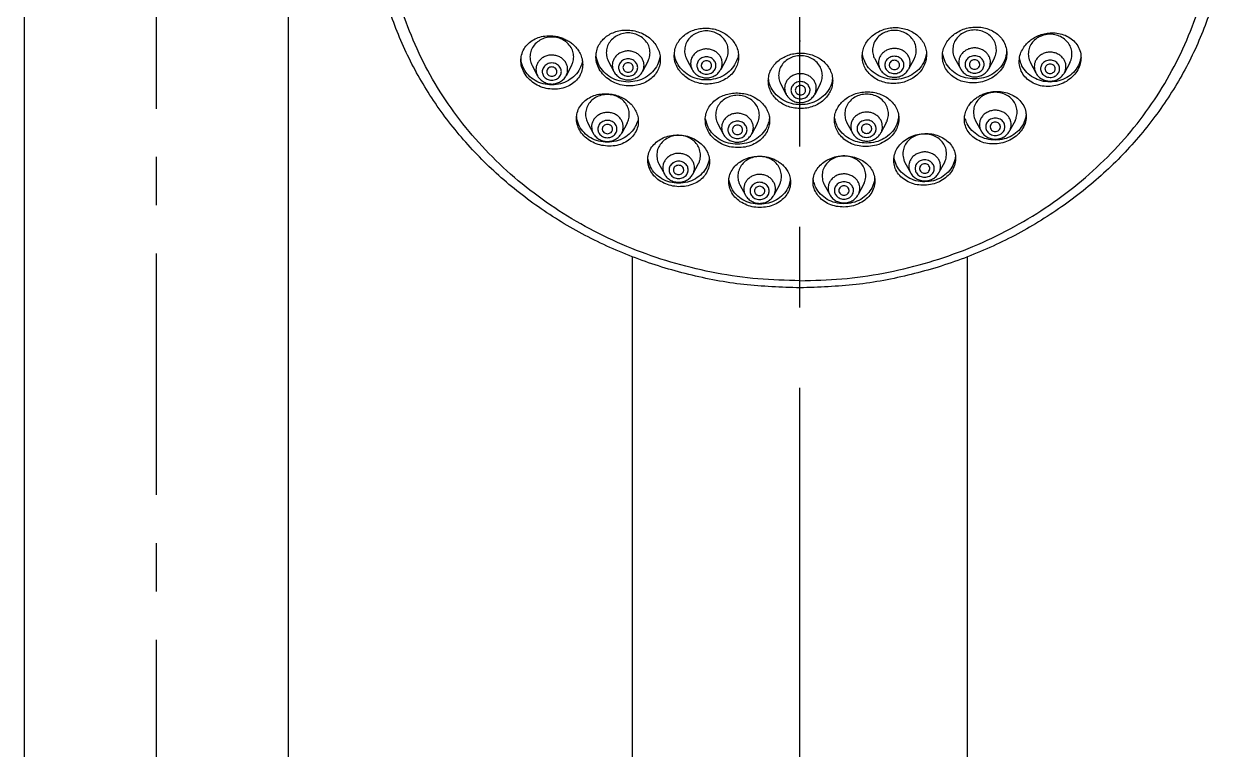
# Model space of a CAD drawing. Header units: millimetres. Extents: x 653 to 1073, y -85 to 509.
# Drawn here: x 802.07 to 820.79, y 160.78 to 172.05 of the extents above; entities that cross this region are included whole.
import ezdxf

# ---------------------------------------------------------------- set-up
doc = ezdxf.new("R2010")
doc.units = ezdxf.units.MM
doc.header["$MEASUREMENT"] = 0
doc.linetypes.add('CENTER', pattern=[2, 1.25, -0.25, 0.25, -0.25])
for name, color, linetype in [('CL', 1, 'CENTER'), ('D', 2, 'Continuous'), ('DWG', 7, 'Continuous')]:
    doc.layers.add(name, color=color, linetype=linetype)

msp = doc.modelspace()

# ---------------------------------------------------------------- linework, layer by layer
at = {"layer": 'CL', "ltscale": 3}
msp.add_line((804.124, 306.489), (804.124, 51.613), dxfattribs=at)
at = {"layer": 'CL', "ltscale": 5}
msp.add_line((814.124, 130.152), (814.124, 184.07), dxfattribs=at)
at = {"layer": 'D'}
for p, q in [((809.964, 171.409), (810.048, 171.252)), ((810.576, 171.409), (810.491, 171.252)), ((811.15, 171.473), (811.234, 171.316)), ((811.761, 171.473), (811.677, 171.316)), ((812.365, 171.504), (812.45, 171.347)), ((812.591, 171.41), (812.592, 171.402)), ((812.751, 171.402), (812.751, 171.41)), ((812.977, 171.504), (812.893, 171.347)), ((815.285, 171.512), (815.369, 171.355)), ((815.511, 171.419), (815.511, 171.41)), ((815.67, 171.41), (815.671, 171.419)), ((815.896, 171.512), (815.812, 171.355)), ((816.53, 171.519), (816.615, 171.362)), ((816.756, 171.426), (816.757, 171.417)), ((816.916, 171.417), (816.916, 171.426)), ((817.142, 171.519), (817.058, 171.362)), ((817.703, 171.453), (817.788, 171.296)), ((818.315, 171.453), (818.231, 171.296)), ((810.19, 171.315), (810.19, 171.307)), ((810.349, 171.307), (810.35, 171.315)), ((811.375, 171.379), (811.376, 171.371)), ((811.535, 171.371), (811.535, 171.379)), ((817.929, 171.36), (817.93, 171.351)), ((818.088, 171.351), (818.089, 171.36)), ((813.826, 171.12), (813.911, 170.962)), ((814.438, 171.12), (814.354, 170.962)), ((814.052, 171.026), (814.053, 171.018)), ((814.212, 171.018), (814.212, 171.026)), ((810.828, 170.517), (810.912, 170.36)), ((811.439, 170.517), (811.355, 170.36)), ((812.847, 170.505), (812.932, 170.347)), ((813.459, 170.505), (813.375, 170.347)), ((814.853, 170.522), (814.938, 170.365)), ((815.465, 170.522), (815.381, 170.365)), ((816.852, 170.552), (816.936, 170.394)), ((817.464, 170.552), (817.38, 170.394)), ((811.053, 170.424), (811.054, 170.415)), ((811.213, 170.415), (811.213, 170.424)), ((813.073, 170.411), (813.074, 170.403)), ((813.233, 170.403), (813.233, 170.411)), ((815.079, 170.428), (815.08, 170.42)), ((815.238, 170.42), (815.239, 170.428)), ((817.078, 170.458), (817.079, 170.45)), ((817.237, 170.45), (817.238, 170.458)), ((811.933, 169.882), (812.018, 169.725)), ((812.159, 169.788), (812.16, 169.78)), ((812.319, 169.78), (812.319, 169.788)), ((812.545, 169.882), (812.461, 169.725)), ((815.755, 169.904), (815.839, 169.747)), ((815.981, 169.81), (815.982, 169.802)), ((816.14, 169.802), (816.141, 169.81)), ((816.367, 169.904), (816.283, 169.747)), ((813.192, 169.555), (813.276, 169.398)), ((813.804, 169.555), (813.719, 169.398)), ((814.501, 169.562), (814.586, 169.405)), ((815.113, 169.562), (815.029, 169.405)), ((813.418, 169.461), (813.418, 169.453)), ((813.577, 169.453), (813.578, 169.461)), ((814.727, 169.469), (814.728, 169.46)), ((814.887, 169.46), (814.887, 169.469))]:
    msp.add_line(p, q, dxfattribs=at)
for points in [[(812.171, 171.568), (812.182, 171.656), (812.212, 171.74), (812.263, 171.817), (812.329, 171.881), (812.409, 171.933), (812.498, 171.968), (812.593, 171.987), (812.688, 171.99), (812.782, 171.978), (812.872, 171.95), (812.956, 171.907), (813.026, 171.854), (813.085, 171.79), (813.132, 171.714), (813.162, 171.629), (813.171, 171.545)], [(815.091, 171.553), (815.099, 171.634), (815.127, 171.717), (815.172, 171.792), (815.23, 171.857), (815.3, 171.912), (815.386, 171.956), (815.478, 171.986), (815.573, 171.999), (815.672, 171.996), (815.769, 171.975), (815.859, 171.938), (815.937, 171.886), (816.002, 171.822), (816.051, 171.746), (816.08, 171.663), (816.091, 171.577)], [(816.336, 171.552), (816.34, 171.606), (816.363, 171.694), (816.407, 171.777), (816.469, 171.852), (816.547, 171.915), (816.636, 171.963), (816.734, 171.994), (816.836, 172.008)], [(816.836, 172.008), (816.934, 172.004), (817.028, 171.983), (817.115, 171.947), (817.19, 171.896), (817.252, 171.833), (817.301, 171.755), (817.33, 171.663), (817.336, 171.597)], [(809.79, 171.487), (809.795, 171.548), (809.827, 171.645), (809.885, 171.729), (809.965, 171.797), (810.06, 171.843), (810.164, 171.868), (810.27, 171.872)], [(810.469, 171.793), (810.411, 171.824), (810.318, 171.849), (810.221, 171.849), (810.128, 171.824), (810.047, 171.776), (809.984, 171.71), (809.943, 171.63), (809.93, 171.544)], [(810.27, 171.872), (810.339, 171.863), (810.408, 171.845), (810.474, 171.819), (810.535, 171.786), (810.591, 171.745), (810.643, 171.694), (810.689, 171.632), (810.726, 171.557), (810.747, 171.469), (810.75, 171.427)], [(810.61, 171.544), (810.596, 171.63), (810.556, 171.71), (810.492, 171.776), (810.469, 171.793)], [(810.955, 171.55), (810.962, 171.616), (810.991, 171.709), (811.04, 171.787), (811.103, 171.85), (811.178, 171.9), (811.264, 171.936), (811.358, 171.957), (811.455, 171.961)], [(811.795, 171.608), (811.782, 171.694), (811.741, 171.774), (811.678, 171.841), (811.597, 171.888), (811.504, 171.913), (811.407, 171.913), (811.314, 171.888), (811.233, 171.841), (811.169, 171.774), (811.129, 171.694), (811.115, 171.608)], [(811.455, 171.961), (811.558, 171.947), (811.656, 171.916), (811.745, 171.868), (811.823, 171.805), (811.885, 171.731), (811.928, 171.648), (811.952, 171.559), (811.955, 171.506)], [(813.011, 171.639), (812.997, 171.725), (812.957, 171.805), (812.894, 171.872), (812.812, 171.919), (812.719, 171.944), (812.623, 171.944), (812.53, 171.919), (812.448, 171.872), (812.385, 171.805), (812.345, 171.725), (812.331, 171.639)], [(814.132, 171.79), (814.128, 171.79), (814.124, 171.79)], [(815.931, 171.647), (815.917, 171.734), (815.877, 171.814), (815.813, 171.88), (815.732, 171.927), (815.639, 171.952), (815.542, 171.952), (815.449, 171.927), (815.368, 171.88), (815.305, 171.814), (815.264, 171.734), (815.251, 171.647)], [(817.176, 171.654), (817.162, 171.741), (817.122, 171.821), (817.059, 171.887), (816.977, 171.934), (816.885, 171.959), (816.788, 171.959), (816.695, 171.934), (816.614, 171.887), (816.55, 171.821), (816.51, 171.741), (816.496, 171.654)], [(817.529, 171.471), (817.536, 171.542), (817.567, 171.635), (817.616, 171.714), (817.676, 171.779), (817.746, 171.832), (817.828, 171.875), (817.918, 171.903), (818.009, 171.917)], [(817.81, 171.838), (817.786, 171.821), (817.723, 171.755), (817.683, 171.675), (817.669, 171.588)], [(818.349, 171.588), (818.335, 171.675), (818.295, 171.755), (818.232, 171.821), (818.15, 171.868), (818.057, 171.893), (817.961, 171.893), (817.868, 171.868), (817.81, 171.838)], [(818.009, 171.917), (818.114, 171.913), (818.218, 171.889), (818.313, 171.842), (818.394, 171.775), (818.452, 171.691), (818.484, 171.593), (818.489, 171.532)], [(811.115, 171.608), (811.129, 171.521), (811.15, 171.473)], [(811.702, 171.413), (811.697, 171.457), (811.68, 171.505), (811.649, 171.551), (811.605, 171.591), (811.55, 171.619), (811.488, 171.634), (811.425, 171.635), (811.364, 171.62), (811.308, 171.592), (811.263, 171.553), (811.232, 171.507), (811.214, 171.458), (811.209, 171.413)], [(811.761, 171.473), (811.782, 171.521), (811.795, 171.608)], [(812.18, 171.552), (812.173, 171.595)], [(812.331, 171.639), (812.345, 171.552), (812.365, 171.504)], [(812.917, 171.444), (812.913, 171.488), (812.896, 171.536), (812.865, 171.582), (812.82, 171.622), (812.765, 171.65), (812.704, 171.665), (812.641, 171.666), (812.579, 171.651), (812.524, 171.623), (812.479, 171.584), (812.447, 171.537), (812.43, 171.489), (812.425, 171.444)], [(812.977, 171.504), (812.997, 171.552), (813.011, 171.639)], [(813.632, 171.172), (813.642, 171.257), (813.672, 171.34), (813.719, 171.415), (813.782, 171.48), (813.856, 171.531), (813.939, 171.57), (814.031, 171.594), (814.124, 171.603)], [(814.124, 171.603), (814.219, 171.597), (814.313, 171.574), (814.4, 171.536), (814.477, 171.485), (814.541, 171.42), (814.591, 171.343), (814.622, 171.259), (814.632, 171.172)], [(815.1, 171.561), (815.093, 171.599)], [(815.251, 171.647), (815.264, 171.56), (815.285, 171.512)], [(815.837, 171.453), (815.832, 171.497), (815.815, 171.544), (815.784, 171.591), (815.74, 171.63), (815.685, 171.659), (815.624, 171.674), (815.56, 171.674), (815.499, 171.66), (815.443, 171.632), (815.398, 171.592), (815.367, 171.546), (815.349, 171.498), (815.344, 171.453)], [(815.896, 171.512), (815.917, 171.56), (815.931, 171.647)], [(816.088, 171.603), (816.081, 171.561)], [(816.496, 171.654), (816.51, 171.567), (816.53, 171.519)], [(817.082, 171.46), (817.078, 171.504), (817.061, 171.552), (817.03, 171.598), (816.985, 171.637), (816.931, 171.666), (816.869, 171.681), (816.806, 171.681), (816.744, 171.667), (816.689, 171.639), (816.644, 171.599), (816.612, 171.553), (816.595, 171.505), (816.59, 171.46)], [(817.336, 171.597), (817.334, 171.559), (817.308, 171.452), (817.252, 171.352), (817.172, 171.267), (817.072, 171.201), (816.957, 171.158), (816.836, 171.139)], [(817.142, 171.519), (817.162, 171.567), (817.176, 171.654)], [(817.335, 171.626), (817.331, 171.59)], [(818.255, 171.394), (818.251, 171.438), (818.234, 171.486), (818.203, 171.532), (818.158, 171.571), (818.103, 171.6), (818.042, 171.615), (817.979, 171.615), (817.917, 171.601), (817.862, 171.573), (817.817, 171.533), (817.785, 171.487), (817.768, 171.439), (817.763, 171.394)], [(810.27, 171.042), (810.152, 171.062), (810.042, 171.106), (809.947, 171.17), (809.87, 171.252), (809.818, 171.346), (809.792, 171.446), (809.79, 171.487)], [(810.27, 171.109), (810.134, 171.126), (810.01, 171.178), (809.907, 171.259), (809.833, 171.363), (809.795, 171.482), (809.791, 171.516)], [(809.93, 171.544), (809.943, 171.457), (809.964, 171.409)], [(810.516, 171.349), (810.511, 171.393), (810.494, 171.441), (810.463, 171.487), (810.419, 171.527), (810.364, 171.555), (810.303, 171.57), (810.239, 171.571), (810.178, 171.556), (810.122, 171.528), (810.078, 171.489), (810.046, 171.442), (810.029, 171.394), (810.023, 171.349)], [(810.418, 171.315), (810.415, 171.342), (810.405, 171.371), (810.386, 171.398), (810.36, 171.422), (810.327, 171.44), (810.29, 171.449), (810.251, 171.449), (810.214, 171.44), (810.181, 171.423), (810.154, 171.399), (810.135, 171.371), (810.124, 171.342), (810.121, 171.315)], [(810.736, 171.441), (810.706, 171.363), (810.632, 171.259), (810.529, 171.178), (810.405, 171.126), (810.27, 171.109)], [(810.75, 171.427), (810.746, 171.378), (810.721, 171.286), (810.669, 171.201), (810.593, 171.129), (810.497, 171.077), (810.387, 171.047), (810.27, 171.042)], [(810.576, 171.409), (810.596, 171.457), (810.61, 171.544)], [(810.745, 171.483), (810.745, 171.482), (810.736, 171.441)], [(811.455, 171.093), (811.334, 171.112), (811.219, 171.155), (811.119, 171.221), (811.039, 171.306), (810.983, 171.406), (810.957, 171.513), (810.955, 171.55)], [(811.455, 171.154), (811.315, 171.173), (811.185, 171.226), (811.078, 171.311), (811.001, 171.419), (810.961, 171.543)], [(811.209, 171.413), (811.214, 171.369), (811.231, 171.321), (811.234, 171.316)], [(811.604, 171.379), (811.601, 171.406), (811.591, 171.435), (811.572, 171.462), (811.545, 171.486), (811.512, 171.504), (811.475, 171.513), (811.437, 171.513), (811.4, 171.504), (811.367, 171.487), (811.34, 171.463), (811.321, 171.436), (811.31, 171.407), (811.307, 171.379)], [(811.535, 171.379), (811.529, 171.407), (811.512, 171.431), (811.486, 171.446), (811.455, 171.452), (811.425, 171.446), (811.399, 171.431), (811.382, 171.407), (811.375, 171.379)], [(811.95, 171.543), (811.91, 171.419), (811.833, 171.311), (811.726, 171.226), (811.596, 171.173), (811.455, 171.154)], [(811.955, 171.506), (811.954, 171.469), (811.934, 171.38), (811.892, 171.297), (811.831, 171.224), (811.753, 171.166), (811.662, 171.123), (811.561, 171.099), (811.455, 171.093)], [(811.677, 171.316), (811.679, 171.32), (811.697, 171.368), (811.702, 171.413)], [(813.171, 171.545), (813.16, 171.456), (813.13, 171.372), (813.08, 171.296), (813.011, 171.23), (812.926, 171.177), (812.828, 171.14), (812.723, 171.123), (812.62, 171.125), (812.521, 171.146), (812.427, 171.183), (812.342, 171.237), (812.271, 171.306), (812.216, 171.387), (812.182, 171.476), (812.171, 171.568)], [(813.151, 171.511), (813.092, 171.394), (812.999, 171.296), (812.879, 171.226), (812.742, 171.19), (812.6, 171.19), (812.463, 171.226), (812.344, 171.296), (812.25, 171.394), (812.191, 171.511), (812.18, 171.552)], [(812.425, 171.444), (812.43, 171.4), (812.447, 171.352), (812.449, 171.347)], [(812.819, 171.41), (812.817, 171.437), (812.806, 171.466), (812.788, 171.493), (812.761, 171.517), (812.728, 171.535), (812.691, 171.544), (812.653, 171.544), (812.616, 171.535), (812.582, 171.518), (812.555, 171.494), (812.536, 171.466), (812.526, 171.438), (812.523, 171.41)], [(812.523, 171.41), (812.526, 171.384), (812.536, 171.355), (812.554, 171.327), (812.581, 171.304), (812.614, 171.286), (812.651, 171.277), (812.689, 171.277), (812.727, 171.286), (812.76, 171.303), (812.787, 171.326), (812.806, 171.354), (812.816, 171.383), (812.819, 171.41)], [(812.751, 171.41), (812.745, 171.438), (812.728, 171.462), (812.702, 171.477), (812.671, 171.483), (812.64, 171.477), (812.615, 171.462), (812.597, 171.438), (812.591, 171.41)], [(812.893, 171.347), (812.895, 171.351), (812.912, 171.399), (812.917, 171.444)], [(813.162, 171.552), (813.151, 171.511)], [(813.168, 171.591), (813.162, 171.552)], [(814.472, 171.254), (814.458, 171.341), (814.418, 171.421), (814.355, 171.487), (814.273, 171.535), (814.181, 171.559), (814.084, 171.559), (813.991, 171.535), (813.91, 171.487), (813.846, 171.421), (813.806, 171.341), (813.792, 171.254)], [(816.091, 171.577), (816.079, 171.485), (816.045, 171.395), (815.991, 171.314), (815.919, 171.245), (815.834, 171.191), (815.74, 171.154), (815.641, 171.134), (815.537, 171.131), (815.433, 171.149), (815.335, 171.185), (815.249, 171.239), (815.181, 171.305), (815.132, 171.381), (815.101, 171.465), (815.091, 171.553)], [(815.111, 171.519), (815.1, 171.561)], [(816.081, 171.561), (816.07, 171.519), (816.011, 171.402), (815.918, 171.305), (815.798, 171.235), (815.662, 171.198), (815.519, 171.198), (815.383, 171.235), (815.263, 171.305), (815.17, 171.402), (815.111, 171.519)], [(815.344, 171.453), (815.349, 171.408), (815.366, 171.361), (815.369, 171.355)], [(815.739, 171.419), (815.736, 171.445), (815.726, 171.474), (815.707, 171.502), (815.681, 171.526), (815.647, 171.543), (815.61, 171.552), (815.572, 171.552), (815.535, 171.543), (815.502, 171.527), (815.475, 171.503), (815.456, 171.475), (815.445, 171.446), (815.442, 171.419)], [(815.442, 171.419), (815.445, 171.392), (815.455, 171.364), (815.474, 171.336), (815.501, 171.312), (815.534, 171.295), (815.571, 171.286), (815.609, 171.285), (815.646, 171.294), (815.679, 171.311), (815.706, 171.335), (815.725, 171.363), (815.736, 171.392), (815.739, 171.419)], [(815.671, 171.419), (815.664, 171.447), (815.647, 171.47), (815.621, 171.486), (815.591, 171.491), (815.56, 171.486), (815.534, 171.47), (815.517, 171.447), (815.511, 171.419)], [(815.511, 171.41), (815.517, 171.391), (815.534, 171.368), (815.56, 171.352), (815.591, 171.346), (815.621, 171.352), (815.647, 171.368), (815.664, 171.391), (815.67, 171.41)], [(815.812, 171.355), (815.814, 171.359), (815.832, 171.407), (815.837, 171.453)], [(816.836, 171.139), (816.731, 171.145), (816.63, 171.169), (816.538, 171.212), (816.461, 171.27), (816.399, 171.343), (816.358, 171.425), (816.338, 171.515), (816.336, 171.552)], [(816.836, 171.201), (816.695, 171.219), (816.566, 171.273), (816.458, 171.357), (816.381, 171.466), (816.341, 171.59)], [(816.59, 171.46), (816.595, 171.415), (816.612, 171.368), (816.615, 171.362)], [(816.984, 171.426), (816.982, 171.452), (816.971, 171.481), (816.953, 171.509), (816.926, 171.533), (816.893, 171.55), (816.856, 171.559), (816.818, 171.559), (816.781, 171.551), (816.747, 171.534), (816.72, 171.51), (816.701, 171.482), (816.691, 171.453), (816.688, 171.426)], [(816.688, 171.426), (816.691, 171.399), (816.701, 171.371), (816.719, 171.343), (816.746, 171.319), (816.779, 171.302), (816.816, 171.293), (816.855, 171.292), (816.892, 171.301), (816.925, 171.318), (816.952, 171.342), (816.971, 171.37), (816.981, 171.399), (816.984, 171.426)], [(816.916, 171.426), (816.91, 171.454), (816.893, 171.477), (816.867, 171.493), (816.836, 171.498), (816.806, 171.493), (816.78, 171.477), (816.762, 171.454), (816.756, 171.426)], [(816.757, 171.417), (816.762, 171.398), (816.78, 171.375), (816.806, 171.359), (816.836, 171.353), (816.867, 171.359), (816.893, 171.375), (816.91, 171.398), (816.916, 171.417)], [(817.331, 171.59), (817.291, 171.466), (817.214, 171.357), (817.106, 171.273), (816.977, 171.219), (816.836, 171.201)], [(817.058, 171.362), (817.06, 171.366), (817.077, 171.415), (817.082, 171.46)], [(818.009, 171.086), (817.888, 171.091), (817.774, 171.124), (817.676, 171.181), (817.6, 171.257), (817.552, 171.346), (817.53, 171.444), (817.529, 171.471)], [(817.543, 171.486), (817.534, 171.527)], [(818.009, 171.153), (817.874, 171.171), (817.75, 171.222), (817.646, 171.303), (817.572, 171.407), (817.543, 171.486)], [(817.669, 171.588), (817.683, 171.501), (817.703, 171.453)], [(818.157, 171.36), (818.154, 171.386), (818.144, 171.415), (818.126, 171.443), (818.099, 171.467), (818.066, 171.484), (818.029, 171.493), (817.991, 171.493), (817.954, 171.485), (817.92, 171.468), (817.893, 171.444), (817.874, 171.416), (817.864, 171.387), (817.861, 171.36)], [(818.089, 171.36), (818.083, 171.388), (818.066, 171.411), (818.04, 171.427), (818.009, 171.432), (817.978, 171.427), (817.953, 171.411), (817.935, 171.388), (817.929, 171.36)], [(818.488, 171.561), (818.484, 171.526), (818.446, 171.407), (818.372, 171.303), (818.269, 171.222), (818.144, 171.171), (818.009, 171.153)], [(818.489, 171.532), (818.487, 171.49), (818.461, 171.39), (818.409, 171.297), (818.332, 171.215), (818.236, 171.15), (818.126, 171.106), (818.009, 171.086)], [(818.315, 171.453), (818.335, 171.501), (818.349, 171.588)], [(810.023, 171.349), (810.028, 171.305), (810.045, 171.257), (810.048, 171.252)], [(810.048, 171.252), (810.06, 171.231), (810.107, 171.181), (810.167, 171.144), (810.236, 171.125), (810.308, 171.126), (810.376, 171.146), (810.435, 171.182), (810.48, 171.233), (810.491, 171.252)], [(810.121, 171.315), (810.124, 171.289), (810.134, 171.26), (810.153, 171.232), (810.18, 171.208), (810.213, 171.191), (810.25, 171.182), (810.288, 171.182), (810.325, 171.191), (810.358, 171.208), (810.385, 171.231), (810.405, 171.259), (810.415, 171.288), (810.418, 171.315)], [(810.35, 171.315), (810.344, 171.343), (810.326, 171.367), (810.3, 171.382), (810.27, 171.388), (810.239, 171.382), (810.213, 171.367), (810.196, 171.343), (810.19, 171.315)], [(810.19, 171.307), (810.196, 171.288), (810.213, 171.264), (810.239, 171.248), (810.27, 171.243), (810.3, 171.248), (810.326, 171.264), (810.344, 171.288), (810.349, 171.307)], [(810.491, 171.252), (810.493, 171.256), (810.511, 171.304), (810.516, 171.349)], [(811.234, 171.316), (811.246, 171.295), (811.293, 171.245), (811.353, 171.208), (811.422, 171.189), (811.494, 171.19), (811.562, 171.21), (811.62, 171.246), (811.666, 171.297), (811.677, 171.316)], [(811.307, 171.379), (811.31, 171.353), (811.32, 171.324), (811.339, 171.296), (811.365, 171.273), (811.399, 171.255), (811.436, 171.246), (811.474, 171.246), (811.511, 171.255), (811.544, 171.272), (811.571, 171.295), (811.59, 171.323), (811.601, 171.352), (811.604, 171.379)], [(811.376, 171.371), (811.382, 171.352), (811.399, 171.328), (811.425, 171.312), (811.455, 171.307), (811.486, 171.312), (811.512, 171.328), (811.529, 171.352), (811.535, 171.371)], [(812.45, 171.347), (812.462, 171.326), (812.508, 171.276), (812.569, 171.239), (812.638, 171.22), (812.709, 171.221), (812.777, 171.241), (812.836, 171.277), (812.881, 171.328), (812.893, 171.347)], [(812.592, 171.402), (812.597, 171.383), (812.615, 171.359), (812.64, 171.343), (812.671, 171.338), (812.702, 171.343), (812.728, 171.359), (812.745, 171.383), (812.751, 171.402)], [(813.792, 171.254), (813.806, 171.168), (813.826, 171.12)], [(814.378, 171.06), (814.374, 171.104), (814.357, 171.152), (814.326, 171.198), (814.282, 171.238), (814.227, 171.266), (814.165, 171.281), (814.102, 171.282), (814.04, 171.267), (813.985, 171.239), (813.94, 171.2), (813.908, 171.153), (813.891, 171.105), (813.886, 171.06)], [(814.124, 171.279), (814.128, 171.279), (814.132, 171.279)], [(814.438, 171.12), (814.458, 171.168), (814.472, 171.254)], [(815.369, 171.355), (815.381, 171.335), (815.428, 171.284), (815.488, 171.247), (815.557, 171.229), (815.629, 171.229), (815.697, 171.249), (815.755, 171.286), (815.801, 171.336), (815.812, 171.355)], [(816.615, 171.362), (816.627, 171.342), (816.673, 171.291), (816.734, 171.255), (816.803, 171.236), (816.874, 171.236), (816.942, 171.256), (817.001, 171.293), (817.046, 171.343), (817.058, 171.362)], [(817.763, 171.394), (817.768, 171.349), (817.785, 171.302), (817.787, 171.296)], [(817.788, 171.296), (817.8, 171.276), (817.846, 171.225), (817.907, 171.189), (817.976, 171.17), (818.047, 171.17), (818.115, 171.19), (818.174, 171.227), (818.219, 171.277), (818.231, 171.296)], [(817.861, 171.36), (817.864, 171.333), (817.874, 171.305), (817.892, 171.277), (817.919, 171.253), (817.952, 171.236), (817.989, 171.227), (818.027, 171.226), (818.065, 171.235), (818.098, 171.252), (818.125, 171.276), (818.144, 171.304), (818.154, 171.333), (818.157, 171.36)], [(817.93, 171.351), (817.935, 171.332), (817.953, 171.309), (817.978, 171.293), (818.009, 171.287), (818.04, 171.293), (818.066, 171.309), (818.083, 171.332), (818.089, 171.351)], [(818.231, 171.296), (818.233, 171.3), (818.25, 171.349), (818.255, 171.394)], [(814.124, 170.741), (814.017, 170.753), (813.922, 170.781), (813.839, 170.823), (813.77, 170.875), (813.712, 170.939), (813.668, 171.012), (813.641, 171.091), (813.632, 171.172)], [(814.63, 171.211), (814.612, 171.127), (814.553, 171.009), (814.46, 170.912), (814.34, 170.842), (814.203, 170.806), (814.061, 170.806), (813.924, 170.842), (813.805, 170.912), (813.712, 171.009), (813.652, 171.127), (813.635, 171.211)], [(813.886, 171.06), (813.891, 171.016), (813.908, 170.968), (813.911, 170.963)], [(814.281, 171.026), (814.278, 171.053), (814.267, 171.081), (814.249, 171.109), (814.222, 171.133), (814.189, 171.15), (814.152, 171.159), (814.114, 171.16), (814.077, 171.151), (814.043, 171.134), (814.016, 171.11), (813.997, 171.082), (813.987, 171.053), (813.984, 171.026)], [(814.212, 171.026), (814.206, 171.054), (814.189, 171.077), (814.163, 171.093), (814.132, 171.099), (814.102, 171.093), (814.076, 171.077), (814.058, 171.054), (814.052, 171.026)], [(814.632, 171.172), (814.623, 171.09), (814.595, 171.009), (814.549, 170.935), (814.489, 170.87), (814.417, 170.818), (814.331, 170.777), (814.233, 170.75), (814.124, 170.741)], [(814.354, 170.963), (814.356, 170.967), (814.373, 171.015), (814.378, 171.06)], [(810.653, 170.589), (810.659, 170.652), (810.692, 170.748), (810.751, 170.83), (810.831, 170.896), (810.924, 170.942), (811.026, 170.967), (811.133, 170.972)], [(811.117, 170.96), (811.085, 170.957), (810.992, 170.932), (810.911, 170.885), (810.847, 170.818), (810.807, 170.739), (810.793, 170.652)], [(811.15, 170.96), (811.117, 170.96)], [(811.133, 170.972), (811.229, 170.959), (811.322, 170.93), (811.409, 170.885), (811.484, 170.826), (811.544, 170.756), (811.585, 170.68), (811.609, 170.598), (811.613, 170.542)], [(811.331, 170.902), (811.275, 170.932), (811.182, 170.957), (811.15, 170.96)], [(811.473, 170.652), (811.46, 170.739), (811.419, 170.818), (811.356, 170.885), (811.331, 170.902)], [(812.653, 170.567), (812.656, 170.614), (812.679, 170.702), (812.724, 170.783), (812.787, 170.854), (812.865, 170.911), (812.954, 170.952), (813.051, 170.977), (813.153, 170.984)], [(813.493, 170.639), (813.479, 170.726), (813.439, 170.806), (813.376, 170.872), (813.294, 170.92), (813.202, 170.944), (813.105, 170.944), (813.012, 170.92), (812.931, 170.872), (812.867, 170.806), (812.827, 170.726), (812.813, 170.639)], [(813.153, 170.984), (813.252, 170.974), (813.348, 170.947), (813.436, 170.905), (813.512, 170.849), (813.573, 170.784), (813.617, 170.71), (813.645, 170.63), (813.653, 170.551)], [(813.911, 170.962), (813.923, 170.942), (813.969, 170.891), (814.03, 170.855), (814.099, 170.836), (814.17, 170.837), (814.238, 170.856), (814.297, 170.893), (814.342, 170.943), (814.354, 170.962)], [(813.984, 171.026), (813.987, 171), (813.997, 170.971), (814.016, 170.943), (814.042, 170.919), (814.075, 170.902), (814.112, 170.893), (814.151, 170.893), (814.188, 170.901), (814.221, 170.918), (814.248, 170.942), (814.267, 170.97), (814.277, 170.999), (814.281, 171.026)], [(814.053, 171.018), (814.058, 170.998), (814.076, 170.975), (814.102, 170.959), (814.132, 170.954), (814.163, 170.959), (814.189, 170.975), (814.206, 170.998), (814.212, 171.018)], [(814.659, 170.568), (814.668, 170.649), (814.696, 170.729), (814.742, 170.804), (814.804, 170.869), (814.88, 170.924), (814.966, 170.965), (815.061, 170.992), (815.159, 171.002)], [(815.499, 170.657), (815.485, 170.743), (815.445, 170.823), (815.382, 170.89), (815.3, 170.937), (815.207, 170.962), (815.111, 170.962), (815.018, 170.937), (814.936, 170.89), (814.873, 170.823), (814.833, 170.743), (814.819, 170.657)], [(815.159, 171.002), (815.261, 170.994), (815.358, 170.97), (815.447, 170.929), (815.525, 170.872), (815.588, 170.802), (815.632, 170.721), (815.656, 170.633), (815.659, 170.585)], [(816.678, 170.576), (816.684, 170.638), (816.71, 170.723), (816.75, 170.794), (816.798, 170.852), (816.851, 170.897), (816.906, 170.934), (816.964, 170.963), (817.027, 170.985), (817.092, 171), (817.158, 171.007)], [(816.96, 170.937), (816.935, 170.919), (816.872, 170.853), (816.832, 170.773), (816.818, 170.686)], [(817.142, 170.994), (817.11, 170.991), (817.017, 170.967), (816.96, 170.937)], [(817.174, 170.994), (817.142, 170.994)], [(817.158, 171.007), (817.265, 171.002), (817.367, 170.977), (817.46, 170.931), (817.54, 170.866), (817.599, 170.783), (817.632, 170.687), (817.638, 170.624)], [(817.498, 170.686), (817.484, 170.773), (817.444, 170.853), (817.381, 170.919), (817.299, 170.967), (817.206, 170.991), (817.174, 170.994)], [(811.38, 170.457), (811.375, 170.502), (811.358, 170.549), (811.327, 170.595), (811.283, 170.635), (811.228, 170.664), (811.166, 170.679), (811.103, 170.679), (811.041, 170.664), (810.986, 170.636), (810.941, 170.597), (810.91, 170.551), (810.892, 170.503), (810.887, 170.457)], [(813.4, 170.445), (813.395, 170.489), (813.378, 170.537), (813.347, 170.583), (813.303, 170.623), (813.248, 170.651), (813.186, 170.666), (813.123, 170.667), (813.061, 170.652), (813.006, 170.624), (812.961, 170.585), (812.929, 170.538), (812.912, 170.49), (812.907, 170.445)], [(815.405, 170.462), (815.4, 170.507), (815.384, 170.554), (815.353, 170.6), (815.308, 170.64), (815.253, 170.668), (815.192, 170.684), (815.129, 170.684), (815.067, 170.669), (815.012, 170.641), (814.967, 170.602), (814.935, 170.556), (814.918, 170.507), (814.913, 170.462)], [(816.818, 170.686), (816.832, 170.6), (816.852, 170.552)], [(817.404, 170.492), (817.399, 170.536), (817.382, 170.584), (817.352, 170.63), (817.307, 170.67), (817.252, 170.698), (817.191, 170.713), (817.128, 170.714), (817.066, 170.699), (817.011, 170.671), (816.966, 170.632), (816.934, 170.585), (816.917, 170.537), (816.912, 170.492)], [(817.464, 170.552), (817.484, 170.6), (817.498, 170.686)], [(811.133, 170.158), (811.016, 170.176), (810.906, 170.217), (810.81, 170.28), (810.733, 170.36), (810.681, 170.451), (810.655, 170.551), (810.653, 170.589)], [(811.133, 170.217), (810.998, 170.234), (810.874, 170.286), (810.771, 170.367), (810.697, 170.471), (810.658, 170.59), (810.655, 170.621)], [(810.793, 170.652), (810.807, 170.565), (810.828, 170.517)], [(811.282, 170.424), (811.279, 170.45), (811.269, 170.479), (811.25, 170.507), (811.223, 170.53), (811.19, 170.548), (811.153, 170.557), (811.115, 170.557), (811.078, 170.548), (811.045, 170.531), (811.018, 170.508), (810.999, 170.48), (810.988, 170.451), (810.985, 170.424)], [(811.213, 170.424), (811.207, 170.451), (811.19, 170.475), (811.164, 170.49), (811.133, 170.496), (811.103, 170.49), (811.077, 170.475), (811.059, 170.451), (811.053, 170.424)], [(811.6, 170.549), (811.57, 170.471), (811.496, 170.367), (811.393, 170.286), (811.269, 170.234), (811.133, 170.217)], [(811.613, 170.542), (811.612, 170.509), (811.589, 170.415), (811.538, 170.326), (811.461, 170.251), (811.364, 170.196), (811.252, 170.164), (811.133, 170.158)], [(811.439, 170.517), (811.46, 170.565), (811.473, 170.652)], [(813.153, 170.134), (813.032, 170.149), (812.906, 170.194), (812.801, 170.263), (812.724, 170.348), (812.677, 170.437), (812.656, 170.526), (812.653, 170.567)], [(813.153, 170.186), (813.012, 170.205), (812.883, 170.258), (812.775, 170.343), (812.698, 170.451), (812.658, 170.575)], [(812.813, 170.639), (812.827, 170.553), (812.847, 170.505)], [(813.302, 170.411), (813.299, 170.438), (813.288, 170.466), (813.27, 170.494), (813.243, 170.518), (813.21, 170.535), (813.173, 170.544), (813.135, 170.545), (813.098, 170.536), (813.064, 170.519), (813.037, 170.495), (813.018, 170.467), (813.008, 170.438), (813.005, 170.411)], [(813.233, 170.411), (813.227, 170.439), (813.21, 170.462), (813.184, 170.478), (813.153, 170.484), (813.123, 170.478), (813.097, 170.462), (813.079, 170.439), (813.073, 170.411)], [(813.653, 170.551), (813.653, 170.548), (813.643, 170.466), (813.613, 170.384), (813.56, 170.306), (813.485, 170.236), (813.387, 170.18), (813.271, 170.144), (813.153, 170.134)], [(813.639, 170.533), (813.608, 170.451), (813.531, 170.343), (813.424, 170.258), (813.294, 170.205), (813.153, 170.186)], [(813.459, 170.505), (813.479, 170.553), (813.493, 170.639)], [(813.648, 170.575), (813.639, 170.533)], [(813.651, 170.595), (813.648, 170.575)], [(815.159, 170.151), (815.042, 170.161), (814.926, 170.196), (814.828, 170.252), (814.752, 170.322), (814.7, 170.401), (814.669, 170.483), (814.659, 170.566), (814.659, 170.568)], [(814.673, 170.55), (814.664, 170.592)], [(815.159, 170.204), (815.018, 170.222), (814.889, 170.275), (814.781, 170.36), (814.704, 170.468), (814.673, 170.55)], [(814.819, 170.657), (814.833, 170.57), (814.853, 170.522)], [(815.307, 170.428), (815.304, 170.455), (815.294, 170.484), (815.276, 170.511), (815.249, 170.535), (815.216, 170.553), (815.179, 170.562), (815.141, 170.562), (815.104, 170.553), (815.07, 170.536), (815.043, 170.512), (815.024, 170.485), (815.014, 170.456), (815.011, 170.428)], [(815.239, 170.428), (815.233, 170.456), (815.216, 170.48), (815.19, 170.495), (815.159, 170.501), (815.128, 170.495), (815.102, 170.48), (815.085, 170.456), (815.079, 170.428)], [(815.654, 170.592), (815.614, 170.468), (815.537, 170.36), (815.429, 170.275), (815.3, 170.222), (815.159, 170.204)], [(815.659, 170.585), (815.657, 170.545), (815.636, 170.456), (815.59, 170.367), (815.513, 170.282), (815.408, 170.212), (815.282, 170.166), (815.159, 170.151)], [(815.465, 170.522), (815.485, 170.57), (815.499, 170.657)], [(815.657, 170.621), (815.654, 170.592)], [(817.158, 170.192), (817.039, 170.199), (816.926, 170.231), (816.828, 170.287), (816.752, 170.362), (816.701, 170.451), (816.679, 170.546), (816.678, 170.576)], [(817.158, 170.251), (817.023, 170.269), (816.898, 170.32), (816.795, 170.401), (816.721, 170.506), (816.691, 170.584)], [(816.912, 170.492), (816.917, 170.448), (816.933, 170.4), (816.936, 170.395)], [(817.306, 170.458), (817.303, 170.485), (817.293, 170.513), (817.275, 170.541), (817.248, 170.565), (817.215, 170.582), (817.178, 170.591), (817.14, 170.592), (817.103, 170.583), (817.069, 170.566), (817.042, 170.542), (817.023, 170.514), (817.013, 170.485), (817.01, 170.458)], [(817.238, 170.458), (817.232, 170.486), (817.215, 170.509), (817.189, 170.525), (817.158, 170.531), (817.127, 170.525), (817.101, 170.509), (817.084, 170.486), (817.078, 170.458)], [(817.637, 170.656), (817.633, 170.624), (817.595, 170.506), (817.521, 170.401), (817.417, 170.32), (817.293, 170.269), (817.158, 170.251)], [(817.638, 170.624), (817.636, 170.586), (817.611, 170.486), (817.558, 170.395), (817.481, 170.315), (817.385, 170.252), (817.275, 170.21), (817.158, 170.192)], [(817.38, 170.395), (817.382, 170.399), (817.399, 170.447), (817.404, 170.492)], [(810.887, 170.457), (810.892, 170.413), (810.909, 170.365), (810.912, 170.36)], [(810.912, 170.36), (810.924, 170.34), (810.971, 170.289), (811.031, 170.252), (811.1, 170.233), (811.171, 170.234), (811.239, 170.254), (811.298, 170.29), (811.343, 170.341), (811.355, 170.36)], [(810.985, 170.424), (810.988, 170.397), (810.998, 170.368), (811.017, 170.34), (811.043, 170.317), (811.077, 170.299), (811.114, 170.29), (811.152, 170.29), (811.189, 170.299), (811.222, 170.316), (811.249, 170.339), (811.268, 170.367), (811.279, 170.396), (811.282, 170.424)], [(811.054, 170.415), (811.059, 170.396), (811.077, 170.372), (811.103, 170.357), (811.133, 170.351), (811.164, 170.357), (811.19, 170.372), (811.207, 170.396), (811.213, 170.415)], [(811.355, 170.36), (811.357, 170.364), (811.375, 170.412), (811.38, 170.457)], [(811.759, 169.945), (811.765, 170.009), (811.798, 170.102), (811.855, 170.183), (811.931, 170.247), (812.022, 170.295), (812.127, 170.324), (812.239, 170.332)], [(812.223, 170.324), (812.191, 170.322), (812.098, 170.297), (812.017, 170.249), (811.953, 170.183), (811.913, 170.103), (811.899, 170.017)], [(812.256, 170.324), (812.223, 170.324)], [(812.239, 170.332), (812.35, 170.317), (812.455, 170.282), (812.549, 170.227), (812.626, 170.155), (812.681, 170.073), (812.713, 169.982), (812.719, 169.915)], [(812.579, 170.017), (812.566, 170.103), (812.525, 170.183), (812.462, 170.249), (812.381, 170.297), (812.288, 170.322), (812.256, 170.324)], [(812.907, 170.445), (812.912, 170.401), (812.929, 170.353), (812.932, 170.348)], [(812.932, 170.348), (812.944, 170.327), (812.99, 170.276), (813.051, 170.24), (813.12, 170.221), (813.191, 170.222), (813.259, 170.241), (813.318, 170.278), (813.363, 170.328), (813.375, 170.348)], [(813.005, 170.411), (813.008, 170.385), (813.018, 170.356), (813.037, 170.328), (813.063, 170.304), (813.096, 170.287), (813.133, 170.278), (813.172, 170.278), (813.209, 170.286), (813.242, 170.303), (813.269, 170.327), (813.288, 170.355), (813.298, 170.384), (813.302, 170.411)], [(813.074, 170.403), (813.079, 170.383), (813.097, 170.36), (813.123, 170.344), (813.153, 170.339), (813.184, 170.344), (813.21, 170.36), (813.227, 170.383), (813.233, 170.403)], [(813.375, 170.348), (813.377, 170.352), (813.394, 170.4), (813.4, 170.445)], [(814.913, 170.462), (814.918, 170.418), (814.935, 170.37), (814.937, 170.365)], [(814.937, 170.365), (814.95, 170.344), (814.996, 170.294), (815.057, 170.257), (815.126, 170.238), (815.197, 170.239), (815.265, 170.259), (815.324, 170.295), (815.369, 170.346), (815.381, 170.365)], [(815.011, 170.428), (815.014, 170.402), (815.024, 170.373), (815.042, 170.345), (815.069, 170.322), (815.102, 170.304), (815.139, 170.295), (815.177, 170.295), (815.214, 170.304), (815.248, 170.321), (815.275, 170.344), (815.294, 170.372), (815.304, 170.401), (815.307, 170.428)], [(815.08, 170.42), (815.085, 170.401), (815.102, 170.377), (815.128, 170.361), (815.159, 170.356), (815.19, 170.361), (815.216, 170.377), (815.233, 170.401), (815.239, 170.42)], [(815.381, 170.365), (815.383, 170.369), (815.4, 170.417), (815.405, 170.462)], [(815.581, 169.937), (815.588, 170.003), (815.619, 170.095), (815.674, 170.177), (815.749, 170.247), (815.842, 170.302), (815.949, 170.339), (816.061, 170.354)], [(816.045, 170.346), (816.013, 170.344), (815.92, 170.319), (815.838, 170.271), (815.775, 170.205), (815.735, 170.125), (815.721, 170.039)], [(816.077, 170.346), (816.045, 170.346)], [(816.061, 170.354), (816.171, 170.347), (816.274, 170.319), (816.366, 170.272), (816.444, 170.207), (816.501, 170.127), (816.535, 170.033), (816.541, 169.967)], [(816.401, 170.039), (816.387, 170.125), (816.347, 170.205), (816.284, 170.271), (816.202, 170.319), (816.109, 170.344), (816.077, 170.346)], [(816.936, 170.395), (816.949, 170.374), (816.995, 170.323), (817.056, 170.287), (817.125, 170.268), (817.196, 170.269), (817.264, 170.288), (817.323, 170.325), (817.368, 170.375), (817.38, 170.395)], [(817.01, 170.458), (817.013, 170.432), (817.023, 170.403), (817.041, 170.375), (817.068, 170.351), (817.101, 170.334), (817.138, 170.325), (817.176, 170.325), (817.213, 170.333), (817.247, 170.35), (817.274, 170.374), (817.293, 170.402), (817.303, 170.431), (817.306, 170.458)], [(817.079, 170.45), (817.084, 170.43), (817.101, 170.407), (817.127, 170.391), (817.158, 170.386), (817.189, 170.391), (817.215, 170.407), (817.232, 170.43), (817.237, 170.45)], [(812.239, 169.528), (812.122, 169.544), (812.012, 169.583), (811.917, 169.642), (811.839, 169.72), (811.787, 169.81), (811.761, 169.91), (811.759, 169.945)], [(812.239, 169.582), (812.104, 169.599), (811.98, 169.651), (811.877, 169.732), (811.803, 169.836), (811.764, 169.955)], [(811.899, 170.017), (811.913, 169.93), (811.933, 169.882)], [(812.486, 169.822), (812.481, 169.866), (812.464, 169.914), (812.433, 169.96), (812.389, 170), (812.334, 170.028), (812.272, 170.043), (812.209, 170.044), (812.147, 170.029), (812.092, 170.001), (812.047, 169.962), (812.016, 169.915), (811.998, 169.867), (811.993, 169.822)], [(812.388, 169.788), (812.385, 169.815), (812.375, 169.844), (812.356, 169.871), (812.329, 169.895), (812.296, 169.912), (812.259, 169.922), (812.221, 169.922), (812.184, 169.913), (812.151, 169.896), (812.124, 169.872), (812.105, 169.844), (812.094, 169.815), (812.091, 169.788)], [(812.714, 169.955), (812.676, 169.836), (812.602, 169.732), (812.499, 169.651), (812.375, 169.599), (812.239, 169.582)], [(812.719, 169.915), (812.718, 169.886), (812.695, 169.79), (812.644, 169.702), (812.568, 169.626), (812.47, 169.57), (812.358, 169.537), (812.239, 169.528)], [(812.545, 169.882), (812.566, 169.93), (812.579, 170.017)], [(813.018, 169.608), (813.024, 169.672), (813.057, 169.764), (813.112, 169.844), (813.189, 169.911), (813.282, 169.961), (813.386, 169.992), (813.498, 170.002)], [(813.482, 169.997), (813.449, 169.994), (813.357, 169.97), (813.275, 169.922), (813.212, 169.856), (813.172, 169.776), (813.158, 169.689)], [(813.514, 169.997), (813.482, 169.997)], [(813.498, 170.002), (813.564, 169.997), (813.63, 169.985), (813.693, 169.965), (813.751, 169.939), (813.805, 169.906), (813.856, 169.865), (813.904, 169.812), (813.945, 169.744), (813.972, 169.662), (813.978, 169.598)], [(813.838, 169.689), (813.824, 169.776), (813.784, 169.856), (813.721, 169.922), (813.639, 169.97), (813.546, 169.994), (813.514, 169.997)], [(814.327, 169.605), (814.334, 169.672), (814.367, 169.764), (814.422, 169.843), (814.495, 169.91), (814.587, 169.962), (814.691, 169.996), (814.807, 170.009)], [(814.791, 170.005), (814.759, 170.002), (814.666, 169.977), (814.585, 169.93), (814.521, 169.864), (814.481, 169.784), (814.467, 169.697)], [(814.823, 170.005), (814.791, 170.005)], [(814.807, 170.009), (814.92, 169.999), (815.025, 169.968), (815.116, 169.919), (815.192, 169.854), (815.248, 169.774), (815.28, 169.682), (815.287, 169.616)], [(815.147, 169.697), (815.133, 169.784), (815.093, 169.864), (815.03, 169.93), (814.948, 169.977), (814.856, 170.002), (814.823, 170.005)], [(816.061, 169.55), (815.943, 169.558), (815.83, 169.592), (815.733, 169.648), (815.656, 169.723), (815.605, 169.812), (815.582, 169.908), (815.581, 169.937)], [(816.061, 169.603), (815.926, 169.621), (815.802, 169.673), (815.698, 169.754), (815.624, 169.858), (815.586, 169.977)], [(815.721, 170.039), (815.735, 169.952), (815.755, 169.904)], [(816.307, 169.844), (816.302, 169.888), (816.286, 169.936), (816.255, 169.982), (816.21, 170.022), (816.155, 170.05), (816.094, 170.065), (816.031, 170.066), (815.969, 170.051), (815.914, 170.023), (815.869, 169.984), (815.837, 169.937), (815.82, 169.889), (815.815, 169.844)], [(816.209, 169.81), (816.206, 169.837), (816.196, 169.866), (816.178, 169.893), (816.151, 169.917), (816.118, 169.934), (816.081, 169.944), (816.043, 169.944), (816.006, 169.935), (815.972, 169.918), (815.945, 169.894), (815.926, 169.866), (815.916, 169.837), (815.913, 169.81)], [(816.536, 169.977), (816.498, 169.858), (816.424, 169.754), (816.321, 169.673), (816.196, 169.621), (816.061, 169.603)], [(816.541, 169.967), (816.539, 169.933), (816.515, 169.835), (816.463, 169.744), (816.385, 169.666), (816.289, 169.605), (816.179, 169.566), (816.061, 169.55)], [(816.367, 169.904), (816.387, 169.952), (816.401, 170.039)], [(816.539, 170.003), (816.536, 169.977)], [(811.993, 169.822), (811.998, 169.778), (812.015, 169.73), (812.018, 169.725)], [(812.018, 169.725), (812.03, 169.704), (812.076, 169.654), (812.137, 169.617), (812.206, 169.598), (812.277, 169.599), (812.345, 169.619), (812.404, 169.655), (812.449, 169.705), (812.461, 169.725)], [(812.091, 169.788), (812.094, 169.762), (812.104, 169.733), (812.123, 169.705), (812.149, 169.681), (812.182, 169.664), (812.219, 169.655), (812.258, 169.655), (812.295, 169.664), (812.328, 169.681), (812.355, 169.704), (812.374, 169.732), (812.385, 169.761), (812.388, 169.788)], [(812.319, 169.788), (812.313, 169.816), (812.296, 169.84), (812.27, 169.855), (812.239, 169.861), (812.209, 169.855), (812.183, 169.84), (812.165, 169.816), (812.159, 169.788)], [(812.16, 169.78), (812.165, 169.761), (812.183, 169.737), (812.209, 169.721), (812.239, 169.716), (812.27, 169.721), (812.296, 169.737), (812.313, 169.761), (812.319, 169.78)], [(812.461, 169.725), (812.463, 169.729), (812.481, 169.777), (812.486, 169.822)], [(815.053, 169.503), (815.049, 169.547), (815.032, 169.594), (815.001, 169.641), (814.956, 169.68), (814.901, 169.709), (814.84, 169.724), (814.777, 169.724), (814.715, 169.71), (814.66, 169.682), (814.615, 169.642), (814.583, 169.596), (814.566, 169.548), (814.561, 169.503)], [(815.815, 169.844), (815.82, 169.8), (815.837, 169.752), (815.839, 169.747)], [(815.839, 169.747), (815.852, 169.726), (815.898, 169.675), (815.959, 169.639), (816.028, 169.62), (816.099, 169.621), (816.167, 169.641), (816.226, 169.677), (816.271, 169.727), (816.283, 169.747)], [(815.913, 169.81), (815.916, 169.784), (815.926, 169.755), (815.944, 169.727), (815.971, 169.703), (816.004, 169.686), (816.041, 169.677), (816.079, 169.677), (816.116, 169.686), (816.15, 169.703), (816.177, 169.726), (816.196, 169.754), (816.206, 169.783), (816.209, 169.81)], [(816.141, 169.81), (816.135, 169.838), (816.118, 169.862), (816.092, 169.877), (816.061, 169.883), (816.03, 169.877), (816.004, 169.862), (815.987, 169.838), (815.981, 169.81)], [(815.982, 169.802), (815.987, 169.783), (816.004, 169.759), (816.03, 169.743), (816.061, 169.738), (816.092, 169.743), (816.118, 169.759), (816.135, 169.783), (816.14, 169.802)], [(816.283, 169.747), (816.285, 169.751), (816.302, 169.799), (816.307, 169.844)], [(813.498, 169.204), (813.38, 169.217), (813.271, 169.254), (813.174, 169.311), (813.097, 169.388), (813.044, 169.477), (813.019, 169.575), (813.018, 169.608)], [(813.498, 169.254), (813.363, 169.272), (813.238, 169.323), (813.135, 169.405), (813.061, 169.509), (813.023, 169.628)], [(813.158, 169.689), (813.172, 169.603), (813.192, 169.555)], [(813.744, 169.495), (813.739, 169.539), (813.722, 169.587), (813.691, 169.633), (813.647, 169.673), (813.592, 169.701), (813.531, 169.716), (813.468, 169.717), (813.406, 169.702), (813.351, 169.674), (813.306, 169.635), (813.274, 169.588), (813.257, 169.54), (813.252, 169.495)], [(813.646, 169.461), (813.643, 169.488), (813.633, 169.516), (813.615, 169.544), (813.588, 169.568), (813.555, 169.585), (813.518, 169.594), (813.48, 169.595), (813.442, 169.586), (813.409, 169.569), (813.382, 169.545), (813.363, 169.517), (813.353, 169.488), (813.35, 169.461)], [(813.978, 169.598), (813.977, 169.571), (813.955, 169.475), (813.904, 169.386), (813.827, 169.309), (813.73, 169.251), (813.617, 169.215), (813.498, 169.204)], [(813.964, 169.587), (813.935, 169.509), (813.861, 169.405), (813.757, 169.323), (813.633, 169.272), (813.498, 169.254)], [(813.804, 169.555), (813.824, 169.603), (813.838, 169.689)], [(813.973, 169.628), (813.964, 169.587)], [(813.975, 169.642), (813.973, 169.628)], [(814.807, 169.211), (814.689, 169.222), (814.579, 169.257), (814.482, 169.313), (814.404, 169.389), (814.352, 169.478), (814.328, 169.575), (814.327, 169.605)], [(814.341, 169.595), (814.332, 169.635)], [(814.807, 169.262), (814.672, 169.28), (814.548, 169.331), (814.444, 169.412), (814.371, 169.516), (814.341, 169.595)], [(814.467, 169.697), (814.481, 169.61), (814.501, 169.562)], [(814.955, 169.469), (814.953, 169.495), (814.942, 169.524), (814.924, 169.552), (814.897, 169.576), (814.864, 169.593), (814.827, 169.602), (814.789, 169.602), (814.752, 169.593), (814.718, 169.576), (814.691, 169.553), (814.672, 169.525), (814.662, 169.496), (814.659, 169.469)], [(814.887, 169.469), (814.881, 169.497), (814.864, 169.52), (814.838, 169.536), (814.807, 169.541), (814.777, 169.536), (814.751, 169.52), (814.733, 169.497), (814.727, 169.469)], [(815.282, 169.635), (815.244, 169.516), (815.17, 169.412), (815.067, 169.331), (814.942, 169.28), (814.807, 169.262)], [(815.287, 169.616), (815.286, 169.585), (815.261, 169.487), (815.209, 169.396), (815.132, 169.32), (815.035, 169.262), (814.925, 169.225), (814.807, 169.211)], [(815.113, 169.562), (815.133, 169.61), (815.147, 169.697)], [(815.285, 169.656), (815.282, 169.635)], [(813.252, 169.495), (813.256, 169.451), (813.273, 169.403), (813.276, 169.398)], [(813.276, 169.398), (813.289, 169.377), (813.335, 169.326), (813.395, 169.29), (813.464, 169.271), (813.536, 169.272), (813.604, 169.291), (813.663, 169.328), (813.708, 169.378), (813.719, 169.398)], [(813.35, 169.461), (813.352, 169.435), (813.363, 169.406), (813.381, 169.378), (813.408, 169.354), (813.441, 169.337), (813.478, 169.328), (813.516, 169.328), (813.553, 169.337), (813.587, 169.354), (813.614, 169.377), (813.633, 169.405), (813.643, 169.434), (813.646, 169.461)], [(813.578, 169.461), (813.572, 169.489), (813.554, 169.513), (813.529, 169.528), (813.498, 169.534), (813.467, 169.528), (813.441, 169.513), (813.424, 169.489), (813.418, 169.461)], [(813.418, 169.453), (813.424, 169.433), (813.441, 169.41), (813.467, 169.394), (813.498, 169.389), (813.529, 169.394), (813.554, 169.41), (813.572, 169.433), (813.577, 169.453)], [(813.72, 169.398), (813.722, 169.402), (813.739, 169.45), (813.744, 169.495)], [(814.561, 169.503), (814.566, 169.458), (814.583, 169.411), (814.586, 169.405)], [(814.586, 169.405), (814.598, 169.385), (814.644, 169.334), (814.705, 169.297), (814.774, 169.279), (814.845, 169.279), (814.913, 169.299), (814.972, 169.336), (815.017, 169.386), (815.029, 169.405)], [(814.659, 169.469), (814.662, 169.442), (814.672, 169.414), (814.691, 169.386), (814.717, 169.362), (814.75, 169.345), (814.787, 169.336), (814.825, 169.335), (814.863, 169.344), (814.896, 169.361), (814.923, 169.385), (814.942, 169.413), (814.952, 169.442), (814.955, 169.469)], [(814.728, 169.46), (814.733, 169.441), (814.751, 169.418), (814.777, 169.402), (814.807, 169.396), (814.838, 169.402), (814.864, 169.418), (814.881, 169.441), (814.887, 169.46)], [(815.029, 169.405), (815.031, 169.409), (815.048, 169.457), (815.053, 169.503)]]:
    msp.add_spline(points, degree=3, dxfattribs=at)
at = {"layer": 'DWG'}
for p, q in [((802.074, 262.587), (802.074, 146.421)), ((806.174, 262.587), (806.174, 146.421)), ((811.524, 146.345), (811.524, 168.438)), ((816.724, 146.345), (816.724, 168.438))]:
    msp.add_line(p, q, dxfattribs=at)
for points in [[(814.124, 168.066), (813.472, 168.096), (812.828, 168.186), (812.197, 168.334), (811.585, 168.539), (811, 168.799), (810.447, 169.112), (809.931, 169.473), (809.458, 169.881), (809.034, 170.329), (808.661, 170.814), (808.345, 171.331), (808.088, 171.874), (807.892, 172.438), (807.761, 173.016), (807.695, 173.604), (807.695, 174.195), (807.761, 174.783), (807.892, 175.362), (808.088, 175.926), (808.345, 176.469), (808.661, 176.986), (809.034, 177.471), (809.458, 177.919), (809.931, 178.326), (810.447, 178.688), (811, 179), (811.585, 179.261), (812.197, 179.466), (812.828, 179.614), (813.472, 179.703), (814.124, 179.733)], [(814.124, 168.066), (814.775, 168.096), (815.419, 168.186), (816.051, 168.334), (816.662, 168.539), (817.247, 168.799), (817.801, 169.112), (818.316, 169.473), (818.789, 169.881), (819.214, 170.329), (819.586, 170.814), (819.902, 171.331), (820.16, 171.874), (820.355, 172.438), (820.486, 173.016), (820.552, 173.604), (820.552, 174.195), (820.486, 174.783), (820.355, 175.362), (820.16, 175.926), (819.902, 176.469), (819.586, 176.986), (819.214, 177.471), (818.789, 177.919), (818.316, 178.326), (817.801, 178.688), (817.247, 179), (816.662, 179.261), (816.051, 179.466), (815.419, 179.614), (814.775, 179.703), (814.124, 179.733)], [(814.124, 167.956), (813.252, 168.008), (812.396, 168.164), (811.57, 168.42), (810.787, 168.771), (810.062, 169.213), (809.407, 169.737), (808.833, 170.335), (808.35, 170.994), (807.966, 171.706), (807.687, 172.456), (807.518, 173.233), (807.461, 174.023)], [(820.786, 174.023), (820.729, 173.233), (820.56, 172.456), (820.281, 171.706), (819.897, 170.995), (819.414, 170.335), (818.84, 169.737), (818.184, 169.213), (817.459, 168.771), (816.677, 168.419), (815.851, 168.164), (814.995, 168.008), (814.124, 167.956)]]:
    msp.add_spline(points, degree=3, dxfattribs=at)

doc.saveas('drawing.dxf')
